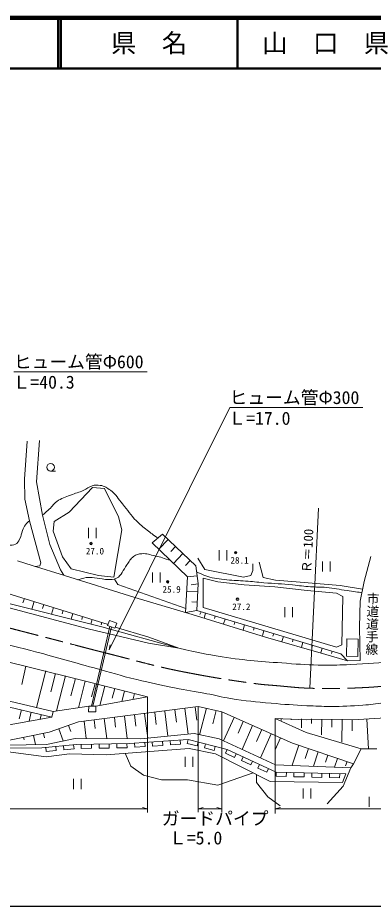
# Model space of a CAD drawing. Units: millimetres, scale not verified. Extents: x 40000 to 680000, y 20000 to 380000.
# Drawn here: x 289784 to 359737, y 205000 to 380000 of the extents above; entities that cross this region are included whole.
import ezdxf
from ezdxf.enums import TextEntityAlignment as Align

# ---------------------------------------------------------------- set-up
doc = ezdxf.new("R2010")
doc.units = ezdxf.units.MM
doc.header["$LTSCALE"] = 1000
doc.header["$PDMODE"] = 32
doc.header["$PDSIZE"] = 500
doc.linetypes.add('CHAIN', pattern=[18.5, 12, -1.5, 3.5, -1.5])
for name, color, linetype, lineweight in [('M-BMK', 2, 'CHAIN', 13), ('M-STR-HTXT', 7, 'Continuous', 13), ('M-TTL', 2, 'Continuous', 140), ('M-TTL-BAND', 7, 'Continuous', 25), ('M-TTL-LINE', 7, 'Continuous', 50), ('M-TTL-TXT', 7, 'Continuous', 13), ('M-WORK', 1, 'Continuous', 13)]:
    doc.layers.add(name, color=color, linetype=linetype, lineweight=lineweight)
doc.styles.add('@ＭＳ ゴシック', font='')
doc.styles.add('ＭＳ ゴシック', font='')
doc.styles.get('@ＭＳ ゴシック').set_extended_font_data('@MS Gothic')
doc.styles.get('ＭＳ ゴシック').set_extended_font_data('MS Gothic')

msp = doc.modelspace()

# ---------------------------------------------------------------- linework, layer by layer
at = {"layer": 'M-BMK'}
msp.add_open_spline([(227526, 270477), (232870, 270054), (234265, 269948), (238575, 269505), (242521, 269098), (244741, 268928), (248664, 268336), (252816, 267709), (255136, 267300), (259248, 266449), (262206, 265836), (263843, 265400), (266790, 264737), (272334, 263490), (275467, 262906), (280992, 261579), (286249, 260316), (289172, 259523), (294408, 258178), (299498, 256871), (302333, 256074), (307430, 254794), (313370, 253302), (316658, 252270), (322672, 251109), (328247, 250033), (331392, 249527), (337021, 248784), (338384, 248605), (339156, 248580), (340525, 248463), (343200, 248234), (344694, 248014), (347378, 247934), (351561, 247810), (353911, 247871), (358091, 248074), (360838, 248207), (362371, 248413), (365094, 248794), (368615, 249285), (370590, 249607), (374045, 250443), (377831, 251358), (379927, 251987), (383620, 253221), (387541, 254531), (389690, 255402), (393539, 256907), (398188, 258726), (399685, 259392), (405328, 261839)], degree=3, knots=[0, 0, 0, 0, 1, 1, 1, 2, 2, 2, 3, 3, 3, 4, 4, 4, 5, 5, 5, 6, 6, 6, 7, 7, 7, 8, 8, 8, 9, 9, 9, 10, 10, 10, 11, 11, 11, 12, 12, 12, 13, 13, 13, 14, 14, 14, 15, 15, 15, 16, 16, 16, 17, 17, 17, 17], dxfattribs=at)
at = {"layer": 'M-STR-HTXT'}
for p, q in [((315321, 246238), (315321, 223448)), ((325279, 244310), (325279, 223512)), ((329962, 243259), (329962, 223480)), ((340462, 241964), (340462, 223263)), ((173478, 224182), (315321, 224182)), ((315321, 224182), (314321, 224432)), ((325279, 224182), (326279, 224432)), ((325279, 224182), (329962, 224182)), ((329962, 224182), (328962, 224432)), ((340462, 224182), (341462, 224432)), ((340462, 224182), (420755, 224182))]:
    msp.add_line(p, q, dxfattribs=at)
at = {"layer": 'M-TTL'}
msp.add_line((680000, 380000), (40000, 380000), dxfattribs=at)
at = {"layer": 'M-TTL-BAND'}
msp.add_line((40000, 205000), (579000, 205000), dxfattribs=at)
at = {"layer": 'M-TTL-LINE'}
for p, q in [((297750, 380000), (297750, 370000)), ((298250, 380000), (298250, 370000)), ((333000, 380000), (333000, 370000)), ((40000, 370000), (680000, 370000))]:
    msp.add_line(p, q, dxfattribs=at)
at = {"layer": 'M-WORK'}
for p, q in [((288998, 310268), (315248, 310268)), ((307773, 255493), (331504, 303223)), ((331504, 303223), (357716, 303223)), ((291117, 289099), (291652, 296588)), ((293459, 288600), (294073, 296740)), ((296235, 290710), (297235, 290710)), ((291167, 285187), (291117, 289099)), ((294669, 282056), (293459, 288600)), ((304462, 287500), (299925, 282601)), ((306846, 287273), (304462, 287500)), ((309627, 281726), (306846, 287273)), ((292110, 280897), (291167, 285187)), ((296081, 276265), (294669, 282056)), ((299925, 282601), (296931, 280786)), ((347271, 247922), (348962, 283426)), ((294328, 272671), (292110, 280897)), ((296931, 280786), (296750, 278881)), ((310251, 279140), (309627, 281726)), ((296750, 278881), (298564, 273800)), ((303689, 279506), (303689, 277506)), ((305189, 279506), (305189, 277506)), ((308685, 269843), (310251, 279140)), ((316245, 276594), (318279, 278288)), ((318279, 278288), (324833, 272017)), ((316245, 276594), (323212, 269862)), ((319389, 277227), (317564, 275320)), ((298197, 271245), (296081, 276265)), ((320834, 275844), (319921, 274891)), ((329406, 275123), (329406, 273123)), ((330906, 275123), (330906, 273123)), ((289756, 273043), (292603, 272141)), ((298564, 273800), (300288, 271441)), ((322279, 274462), (320440, 272540)), ((323724, 273079), (322804, 272118)), ((325217, 273585), (326600, 271337)), ((357960, 268962), (359264, 273855)), ((307542, 260486), (272699, 271298)), ((292603, 272141), (299003, 270141)), ((293231, 271940), (294099, 272032)), ((294099, 272032), (294328, 272671)), ((300288, 271441), (305641, 270170)), ((324833, 272017), (325285, 268571)), ((326600, 271337), (334209, 269839)), ((336054, 271107), (336054, 272433)), ((337322, 272778), (338071, 269723)), ((349774, 272931), (349774, 270931)), ((351274, 272931), (351274, 270931)), ((298856, 270183), (298197, 271245)), ((299003, 270141), (312853, 265831)), ((305641, 270170), (308685, 269843)), ((316322, 270740), (316322, 268740)), ((317822, 270740), (317822, 268740)), ((323212, 269862), (322804, 262840)), ((325083, 270108), (323212, 269862)), ((329165, 268916), (326280, 269601)), ((326280, 269601), (326280, 263837)), ((334209, 269839), (335650, 270127)), ((335650, 270127), (336054, 271107)), ((338071, 269723), (340492, 269205)), ((308844, 269415), (309454, 268355)), ((309454, 268355), (322879, 263666)), ((325296, 268483), (323916, 268302)), ((325285, 268571), (325028, 263237)), ((334353, 268282), (329165, 268916)), ((340406, 267879), (334353, 268282)), ((346746, 267187), (340406, 267879)), ((340492, 269205), (345334, 268801)), ((345334, 268801), (353223, 268161)), ((353223, 268161), (357645, 267459)), ((357162, 265111), (357960, 268962)), ((325204, 266903), (323046, 267007)), ((352511, 266668), (346746, 267187)), ((353779, 265977), (352511, 266668)), ((283117, 265870), (306348, 260022)), ((291075, 265595), (290810, 264740)), ((292986, 265003), (292517, 263493)), ((294896, 264410), (294661, 263655)), ((312853, 265831), (324107, 262449)), ((325108, 264905), (324029, 264957)), ((353548, 256466), (353779, 265977)), ((357162, 265111), (357050, 259958)), ((287072, 264042), (303645, 259609)), ((296806, 263817), (296400, 262508)), ((298716, 263225), (298513, 262570)), ((300626, 262632), (300283, 261524)), ((325028, 263237), (322804, 262840)), ((325028, 263237), (353349, 254716)), ((325850, 262986), (325609, 262460)), ((326280, 263837), (352511, 256004)), ((326740, 262722), (326448, 261752)), ((342329, 263908), (342329, 261908)), ((343829, 263908), (343829, 261908)), ((302536, 262039), (302365, 261485)), ((304446, 261446), (304165, 260540)), ((306357, 260854), (306216, 260401)), ((307821, 261260), (307466, 260307)), ((307821, 261260), (309264, 260724)), ((324107, 262449), (338553, 258014)), ((328655, 262146), (328509, 261661)), ((330570, 261570), (330281, 260608)), ((332485, 260993), (332341, 260513)), ((303645, 259609), (315493, 256827)), ((307927, 260150), (304269, 244393)), ((308211, 260047), (304578, 244397)), ((306348, 260022), (321455, 255833)), ((308908, 259803), (307466, 260307)), ((309264, 260724), (308908, 259803)), ((315605, 257988), (308979, 260000)), ((334400, 260417), (334114, 259463)), ((336316, 259841), (336172, 259364)), ((338231, 259265), (337946, 258319)), ((357050, 259958), (357158, 253386)), ((321455, 255833), (315605, 257988)), ((338553, 258014), (350386, 254553)), ((340146, 258688), (340004, 258216)), ((342061, 258112), (341779, 257174)), ((343976, 257536), (343835, 257067)), ((354465, 254264), (354534, 257655)), ((354534, 257655), (356791, 257609)), ((356791, 257609), (356722, 254218)), ((307773, 255493), (307995, 256500)), ((315493, 256827), (321455, 255833)), ((345892, 256960), (345612, 256030)), ((347807, 256384), (347667, 255919)), ((349722, 255807), (349445, 254885)), ((352511, 256004), (353548, 256466)), ((350386, 254553), (354648, 253332)), ((351637, 255231), (351499, 254770)), ((353349, 254716), (354648, 253332)), ((356722, 254218), (354465, 254264)), ((296779, 243366), (259219, 252122)), ((285484, 253727), (301304, 249795)), ((291382, 252292), (290574, 248657)), ((354648, 253332), (357158, 253386)), ((295300, 251338), (293466, 244138)), ((297238, 250844), (296321, 247244)), ((299176, 250351), (297422, 243462)), ((301114, 249857), (300237, 246413)), ((301304, 249795), (315321, 246238)), ((303052, 249363), (301713, 244104)), ((304990, 248869), (304321, 246240)), ((274077, 247598), (296487, 242225)), ((306929, 248376), (305952, 244541)), ((308867, 247882), (308378, 245965)), ((310805, 247388), (310279, 245325)), ((312743, 246895), (312480, 245863)), ((315321, 246238), (305122, 244391)), ((290494, 243662), (290079, 241934)), ((296779, 243366), (296487, 242225)), ((303740, 244407), (296779, 243366)), ((301705, 241309), (325279, 244310)), ((303740, 244407), (303726, 243286)), ((305116, 243308), (303726, 243286)), ((303740, 244407), (305122, 244391)), ((305122, 244391), (305116, 243308)), ((318722, 243440), (319339, 238509)), ((320706, 243688), (321015, 241223)), ((322691, 243937), (323322, 238898)), ((324675, 244186), (324991, 241666)), ((325279, 244310), (329962, 243259)), ((326921, 244043), (325566, 238789)), ((328858, 243544), (328180, 240916)), ((329962, 243259), (343875, 237116)), ((296487, 242225), (282069, 239672)), ((292439, 243196), (292016, 241434)), ((294383, 242729), (294172, 241848)), ((304830, 241700), (305043, 240002)), ((306815, 241949), (307305, 238031)), ((308799, 242197), (309045, 240238)), ((310784, 242446), (311340, 238006)), ((312768, 242694), (313046, 240475)), ((314753, 242943), (315357, 238119)), ((316737, 243191), (317039, 240780)), ((332345, 242207), (330295, 237565)), ((340462, 241964), (346561, 239206)), ((346563, 241715), (340462, 241964)), ((341609, 241951), (341605, 241560)), ((343609, 241929), (343607, 241734)), ((345609, 241908), (345590, 240152)), ((356756, 241787), (346563, 241715)), ((347609, 241886), (347600, 241008)), ((349609, 241864), (349575, 238744)), ((351609, 241843), (351592, 240283)), ((353609, 241821), (353560, 237336)), ((355609, 241799), (355584, 239557)), ((362196, 242076), (356756, 241787)), ((358478, 241878), (358790, 236003)), ((295969, 239266), (301705, 241309)), ((297895, 239952), (298747, 237560)), ((299779, 240623), (300205, 239427)), ((302846, 241452), (303271, 238055)), ((334174, 241399), (333149, 239078)), ((336004, 240592), (333931, 235897)), ((337833, 239784), (336797, 237436)), ((283909, 236892), (295969, 239266)), ((290920, 238272), (291021, 237762)), ((292883, 238658), (293240, 236845)), ((294845, 239045), (295024, 238138)), ((301068, 238068), (295428, 236834)), ((314032, 237990), (301068, 238068)), ((324505, 239014), (314032, 237990)), ((329409, 237972), (324505, 239014)), ((339663, 238976), (337567, 234228)), ((341493, 238168), (340444, 235794)), ((346561, 239206), (357394, 235982)), ((295428, 236834), (287403, 236757)), ((294507, 236226), (301275, 236862)), ((295303, 236301), (295378, 235504)), ((297369, 235691), (297294, 236488)), ((298788, 236628), (298863, 235832)), ((300854, 236019), (300779, 236815)), ((301275, 236862), (311680, 237021)), ((302277, 236877), (302289, 236077)), ((304289, 236108), (304276, 236908)), ((305776, 236931), (305789, 236131)), ((307788, 236162), (307776, 236961)), ((309276, 236984), (309288, 236185)), ((311288, 236215), (311276, 237015)), ((311680, 237021), (323332, 237834)), ((312773, 237097), (312829, 236299)), ((312829, 236299), (314824, 236439)), ((314824, 236439), (314768, 237237)), ((316264, 237341), (316320, 236543)), ((316320, 236543), (318315, 236682)), ((318315, 236682), (318260, 237480)), ((319756, 237585), (319812, 236787)), ((319812, 236787), (321807, 236926)), ((321807, 236926), (321751, 237724)), ((323332, 237834), (323134, 237059)), ((323134, 237059), (325072, 236565)), ((323332, 237834), (330981, 235885)), ((325072, 236565), (325270, 237340)), ((326724, 236970), (326526, 236194)), ((328464, 235700), (328662, 236476)), ((340514, 232875), (329409, 237972)), ((345123, 236694), (343790, 232761)), ((343875, 237116), (355841, 233061)), ((282293, 236102), (294507, 236226)), ((295364, 234447), (282293, 236102)), ((299992, 235003), (295364, 234447)), ((295378, 235504), (297369, 235691)), ((298863, 235832), (300854, 236019)), ((307155, 234839), (299992, 235003)), ((302289, 236077), (304289, 236108)), ((305789, 236131), (307788, 236162)), ((323488, 236040), (307155, 234839)), ((309288, 236185), (311288, 236215)), ((310945, 235125), (312030, 232620)), ((328692, 235049), (323488, 236040)), ((326526, 236194), (328464, 235700)), ((339461, 229537), (328692, 235049)), ((330981, 235885), (330644, 235159)), ((330644, 235159), (332459, 234318)), ((330981, 235885), (340647, 231409)), ((332459, 234318), (332795, 235044)), ((347017, 236052), (346350, 234085)), ((348911, 235410), (347955, 232588)), ((350805, 234768), (350327, 233357)), ((355841, 233061), (357394, 235982)), ((357394, 235982), (360449, 236027)), ((322714, 234430), (322714, 232430)), ((324214, 234430), (324214, 232430)), ((334157, 234414), (333820, 233688)), ((333820, 233688), (335635, 232848)), ((335635, 232848), (335971, 233574)), ((337333, 232943), (336996, 232217)), ((355358, 232280), (340514, 232875)), ((352699, 234126), (352119, 232415)), ((354594, 233484), (354304, 232628)), ((355841, 233061), (355358, 232280)), ((312030, 232620), (314535, 230784)), ((329124, 228863), (336125, 231253)), ((336996, 232217), (338811, 231377)), ((338811, 231377), (339148, 232103)), ((340647, 231409), (340626, 230609)), ((340647, 231409), (354344, 231059)), ((342625, 230558), (342646, 231358)), ((344145, 231319), (344125, 230520)), ((346124, 230469), (346145, 231268)), ((347644, 231230), (347624, 230430)), ((349623, 230379), (349644, 231179)), ((351143, 231141), (351123, 230341)), ((353122, 230290), (353143, 231089)), ((354344, 231059), (353710, 229379)), ((353814, 228658), (355358, 232280)), ((300751, 230061), (300751, 228061)), ((302251, 230061), (302251, 228061)), ((314535, 230784), (318083, 229907)), ((318083, 229907), (323197, 229865)), ((323197, 229865), (329124, 228863)), ((336784, 230902), (336789, 229366)), ((336789, 229366), (338995, 226579)), ((353710, 229379), (339461, 229537)), ((340626, 230609), (342625, 230558)), ((344125, 230520), (346124, 230469)), ((347624, 230430), (349623, 230379)), ((351123, 230341), (353122, 230290)), ((345954, 228219), (345954, 226219)), ((347454, 228219), (347454, 226219)), ((350665, 225150), (353814, 228658)), ((338995, 226579), (341425, 224772)), ((358948, 226575), (358948, 224575))]:
    msp.add_line(p, q, dxfattribs=at)
msp.add_circle((296235, 291460), 750, dxfattribs=at)
for points, knots in [([(294669, 282056), (295184, 282474), (295324, 282598), (295730, 282962), (296454, 283610), (296707, 284144), (297489, 284721), (298421, 285408), (299100, 285542), (300168, 285989), (301158, 286404), (301775, 286480), (302755, 286921), (303423, 287221), (303707, 287599), (304411, 287800), (305015, 287973), (305397, 288012), (306015, 287904), (306879, 287752), (307320, 287429), (308034, 286921), (309177, 286106), (309507, 285300), (310414, 284229), (311500, 282949), (311956, 282100), (313123, 280894), (313873, 280120), (314377, 279773), (315221, 279104), (316038, 278456), (316328, 278251), (317370, 277518)], [0, 0, 0, 0, 1, 1, 1, 2, 2, 2, 3, 3, 3, 4, 4, 4, 5, 5, 5, 6, 6, 6, 7, 7, 7, 8, 8, 8, 9, 9, 9, 10, 10, 10, 11, 11, 11, 11]), ([(269255, 280261), (271453, 280603), (272329, 280830), (274264, 280525), (275562, 280320), (276255, 280028), (277507, 279628), (279546, 278977), (280709, 278661), (282693, 277857), (283498, 277531), (283907, 277251), (284717, 276937), (285555, 276613), (286039, 276439), (286925, 276293), (287847, 276142), (288454, 275936), (289317, 276293), (289789, 276488), (289875, 276872), (290145, 277305), (290523, 277913), (290465, 278378), (290745, 279036), (290936, 279485), (291003, 279769), (291303, 280153), (291567, 280490), (291721, 280613), (292110, 280897)], [0, 0, 0, 0, 1, 1, 1, 2, 2, 2, 3, 3, 3, 4, 4, 4, 5, 5, 5, 6, 6, 6, 7, 7, 7, 8, 8, 8, 9, 9, 9, 10, 10, 10, 10]), ([(301631, 269273), (302588, 269595), (302968, 269733), (303859, 269770), (304684, 269805), (305139, 269623), (305959, 269531), (306549, 269465), (306876, 269354), (307469, 269365), (308147, 269377), (308590, 269272), (309189, 269587), (310356, 270202), (310446, 271217), (311264, 272251), (311775, 272899), (311908, 273427), (312584, 273902), (313132, 274286), (313543, 274391), (314210, 274444), (315223, 274524), (315782, 274227), (316774, 274009), (318028, 273733), (318463, 273571), (319927, 273077)], [0, 0, 0, 0, 1, 1, 1, 2, 2, 2, 3, 3, 3, 4, 4, 4, 5, 5, 5, 6, 6, 6, 7, 7, 7, 8, 8, 8, 9, 9, 9, 9]), ([(324967, 270846), (325404, 270640), (326197, 270267), (327022, 269996), (328497, 269511), (329394, 269484), (330935, 269291), (332367, 269112), (333184, 269171), (334623, 269058), (336015, 268948), (336791, 268850), (338183, 268731), (340408, 268540), (341659, 268496), (343883, 268290), (345266, 268161), (346034, 268010), (347420, 267915), (348611, 267832), (349287, 267934), (350474, 267807), (352096, 267635), (352984, 267385), (354600, 267164), (355737, 267009), (356882, 266846), (357509, 266757)], [0, 0, 0, 0, 1, 1, 1, 2, 2, 2, 3, 3, 3, 4, 4, 4, 5, 5, 5, 6, 6, 6, 7, 7, 7, 8, 8, 8, 9, 9, 9, 9]), ([(234758, 266360), (237934, 266059), (238768, 265976), (241332, 265671), (244240, 265325), (245868, 265112), (248762, 264658), (251352, 264251), (252793, 263966), (255372, 263497), (258093, 263003), (259620, 262741), (262328, 262186), (265883, 261459), (267850, 260937), (271392, 260149), (276085, 259105), (278730, 258586), (283415, 257502), (286921, 256692), (288894, 256272), (292376, 255362), (297243, 254089), (299937, 253256), (304788, 251927), (308071, 251027), (309890, 250447), (313199, 249650), (316096, 248951), (317727, 248589), (320650, 248010), (323107, 247524), (324500, 247340), (326960, 246868), (328798, 246514), (329810, 246223), (331657, 245920), (334757, 245411), (336518, 245282), (339646, 244991), (342394, 244735), (343938, 244645), (346694, 244503), (348500, 244411), (349512, 244367), (351320, 244358), (353824, 244346), (355227, 244448), (357725, 244608), (359314, 244709), (360194, 244874), (361775, 245056), (365681, 245505), (367875, 245712), (371769, 246252), (376416, 246898), (379016, 247283), (383638, 248087), (386839, 248644), (388652, 248886), (391802, 249685), (394945, 250483), (396733, 250881), (399771, 252018), (401956, 252835), (403103, 253485), (405214, 254480), (407056, 255349), (408111, 255794), (409900, 256769), (411867, 257840), (412922, 258525), (414824, 259706), (417574, 261413), (419105, 262387), (421757, 264242), (423063, 265155), (423494, 265453), (425073, 266617)], [0, 0, 0, 0, 1, 1, 1, 2, 2, 2, 3, 3, 3, 4, 4, 4, 5, 5, 5, 6, 6, 6, 7, 7, 7, 8, 8, 8, 9, 9, 9, 10, 10, 10, 11, 11, 11, 12, 12, 12, 13, 13, 13, 14, 14, 14, 15, 15, 15, 16, 16, 16, 17, 17, 17, 18, 18, 18, 19, 19, 19, 20, 20, 20, 21, 21, 21, 22, 22, 22, 23, 23, 23, 24, 24, 24, 25, 25, 25, 26, 26, 26, 26]), ([(321455, 255833), (325472, 254915), (326635, 254695), (329989, 254147), (334897, 253346), (337696, 253223), (342654, 252845), (345493, 252629), (347088, 252530), (349934, 252490), (352003, 252462), (353163, 252510), (355230, 252600), (358788, 252755), (360782, 252910), (364319, 253333), (366407, 253582), (367574, 253768), (369631, 254203), (371174, 254530), (371698, 254657), (373554, 255155)], [0, 0, 0, 0, 1, 1, 1, 2, 2, 2, 3, 3, 3, 4, 4, 4, 5, 5, 5, 6, 6, 6, 7, 7, 7, 7])]:
    msp.add_open_spline(points, degree=3, knots=knots, dxfattribs=at)
for p in [(304202, 276440), (332663, 274629), (319292, 268914), (333024, 265486)]:
    msp.add_point(p, dxfattribs=at)

# ---------------------------------------------------------------- texts
at = {"layer": 'M-STR-HTXT', "style": 'ＭＳ ゴシック'}
for s, p in [('ガードパイプ', (318128, 220241)), ('Ｌ=5.0', (319550, 216402))]:
    msp.add_text(s, height=2566, dxfattribs=at).set_placement(p, align=Align.BOTTOM_LEFT)
at = {"layer": 'M-TTL-TXT', "style": 'ＭＳ ゴシック'}
for s, p in [('県\u3000名', (315625, 375000)), ('山\u3000口\u3000県', (350375, 375000))]:
    msp.add_text(s, height=3666, dxfattribs=at).set_placement(p, align=Align.MIDDLE_CENTER)
at = {"layer": 'M-WORK', "style": 'ＭＳ ゴシック'}
for s, p in [('ヒューム管Φ600', (288998, 310190)), ('Ｌ=40.3', (288755, 306178)), ('ヒューム管Φ300', (331466, 303146)), ('Ｌ=17.0', (331223, 299056))]:
    msp.add_text(s, height=2566, dxfattribs=at).set_placement(p, align=Align.BOTTOM_LEFT)
at = {"layer": 'M-WORK'}
for s, rotation, style, p in [('Ｒ＝100', 86.876, 'ＭＳ ゴシック', (348049, 270532)), ('市道道手線', 268.506, '@ＭＳ ゴシック', (358257, 266904))]:
    msp.add_text(s, height=1833, rotation=rotation, dxfattribs=dict(at, style=style)).set_placement(p, align=Align.BOTTOM_LEFT)
at = {"layer": 'M-WORK', "style": 'ＭＳ ゴシック'}
for s, p in [('27.0', (303171, 274945)), ('28.1', (331632, 273134)), ('25.9', (318262, 267418)), ('27.2', (331993, 263990))]:
    msp.add_text(s, height=1320, dxfattribs=at).set_placement(p, align=Align.MIDDLE_LEFT)

doc.saveas('drawing.dxf')
